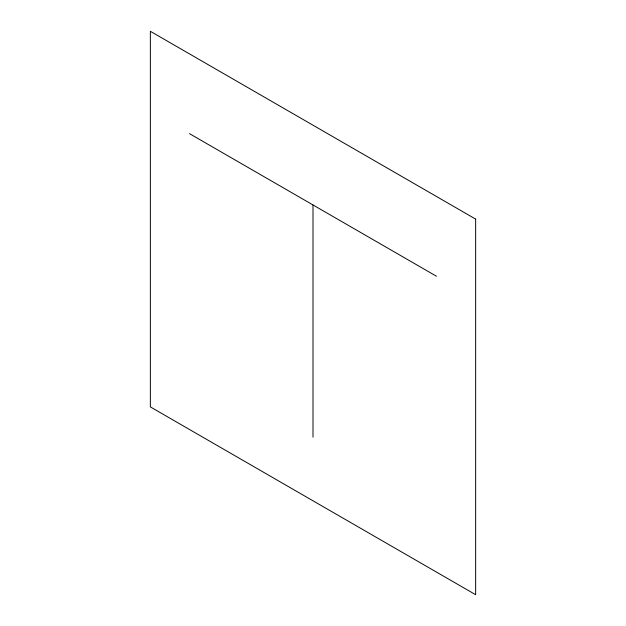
<?xml version="1.0" encoding="UTF-8"?>
<svg xmlns="http://www.w3.org/2000/svg" width="626" height="626" viewBox="0 0 626 626"><rect width="100%" height="100%" fill="white"/><g stroke="black" fill="none" stroke-linecap="round" stroke-linejoin="round"><path stroke-width="0.94" d="M189.537 133.674L436.463 276.246M313 204.96L313 437.183M475.643 219.1L150.357 31.3L150.357 406.9L475.643 594.7L475.643 219.1"/></g></svg>
